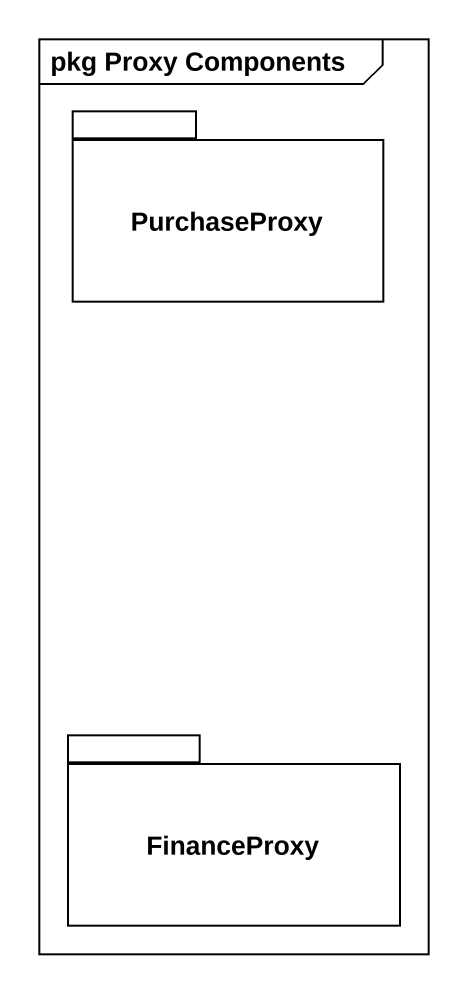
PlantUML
@startuml
mainframe pkg Proxy Components
package PurchaseProxy {
}
package FinanceProxy {
}
@enduml
